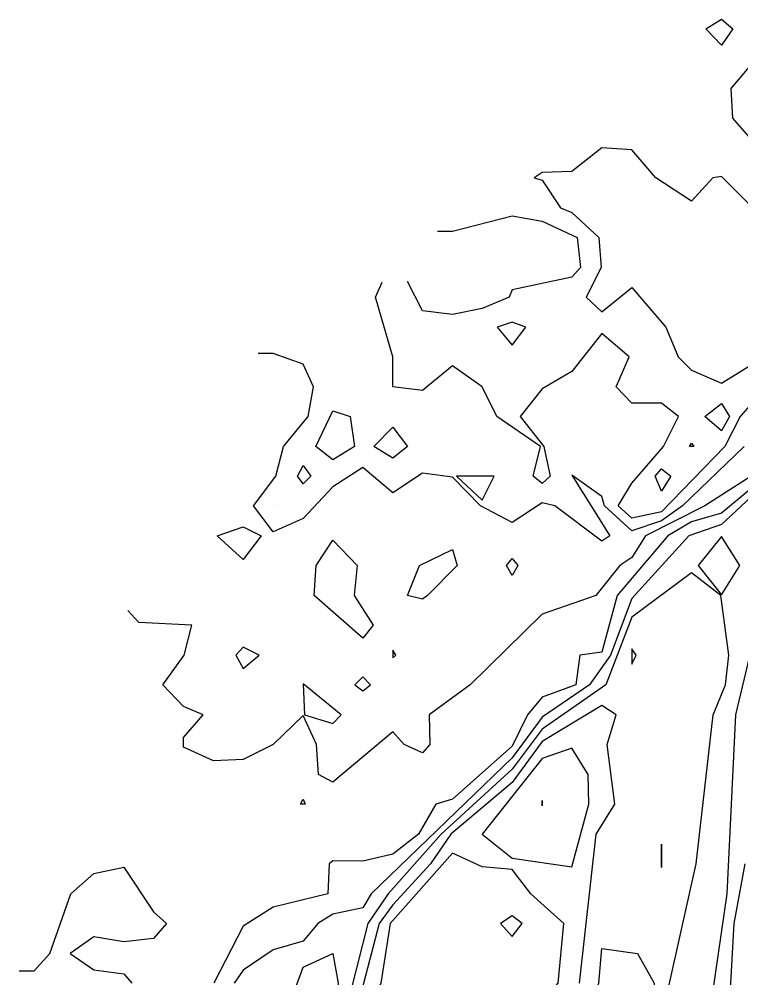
# Model space of a CAD drawing. Extents: x 2324165 to 2328366, y 427900 to 430978.
# Drawn here: x 2324175 to 2324744, y 428926 to 429682 of the extents above; entities that cross this region are included whole.
import ezdxf

# ---------------------------------------------------------------- set-up
doc = ezdxf.new("R2010")
doc.units = 0
doc.layers.add('contours', color=2, linetype='Continuous')

msp = doc.modelspace()

# ---------------------------------------------------------------- linework, layer by layer
at = {"layer": 'contours'}
for points in [[(2324736.9552, 429674.0905), (2324728.0381, 429661.1074), (2324715.9084, 429674.0908), (2324728.0384, 429681.6719), (2324736.9552, 429674.0905)], [(2324798.3939, 429603.6157), (2324775.1254, 429584.1086), (2324751.5814, 429587.3011), (2324737.0334, 429603.6164), (2324735.8629, 429627.1078), (2324751.5821, 429645.622), (2324798.3939, 429603.6157)], [(2324751.5808, 429534.2772), (2324728.0369, 429557.8023), (2324721.3215, 429556.6338), (2324704.4926, 429538.3043), (2324676.4619, 429556.6344), (2324657.4049, 429578.8535), (2324633.8608, 429580.3845), (2324610.3165, 429561.5897), (2324586.7724, 429560.8266), (2324580.6546, 429556.6355), (2324586.7724, 429554.7944), (2324601.3513, 429533.1439), (2324610.3162, 429529.3991), (2324631.5547, 429509.6522), (2324633.4141, 429486.1608), (2324621.4547, 429462.6695), (2324633.8593, 429451.1557), (2324657.4036, 429470.2322), (2324684.2137, 429439.1774), (2324694.0209, 429415.6859), (2324704.4911, 429405.2009), (2324728.035, 429395.0731), (2324751.5793, 429409.4185)], [(2324504.3676, 429514.7386), (2324516.1396, 429514.7384), (2324563.2279, 429526.7768), (2324586.772, 429522.53), (2324614.3774, 429509.6524), (2324617.0797, 429486.1609), (2324610.3156, 429478.4703), (2324563.2273, 429468.5457), (2324560.7464, 429462.6702), (2324539.683, 429453.8087), (2324516.1388, 429448.9441), (2324492.5948, 429451.8798), (2324480.823, 429474.9936)], [(2324763.4315, 429392.1938), (2324742.833, 429368.7026), (2324730.6984, 429345.2114), (2324680.9457, 429293.6966), (2324657.4015, 429288.642), (2324646.7842, 429298.2296), (2324657.4018, 429316.2137), (2324682.4208, 429345.212), (2324694.3244, 429368.7032), (2324680.9467, 429379.1736), (2324657.4026, 429379.3446), (2324645.184, 429392.1951), (2324655.2738, 429415.6864), (2324633.8591, 429434.0967), (2324610.3147, 429404.062), (2324586.7704, 429390.5836), (2324569.4407, 429368.7047), (2324588.0238, 429345.2131), (2324593.1266, 429321.7216), (2324586.7696, 429315.9542), (2324579.6788, 429321.7218), (2324585.6196, 429345.2131), (2324551.0064, 429368.7049), (2324539.6823, 429392.1195), (2324516.1384, 429408.5086), (2324492.5941, 429389.1277), (2324469.1342, 429392.1972), (2324469.2536, 429415.6886), (2324455.5696, 429462.6715), (2324460.8863, 429474.4171)], [(2324563.2267, 429424.8521), (2324573.8736, 429439.1787), (2324563.227, 429443.071), (2324551.2754, 429439.179), (2324563.2267, 429424.8521)], [(2324745.9956, 429345.2112), (2324697.4005, 429298.2291), (2324680.9456, 429286.6661), (2324657.4014, 429278.7482), (2324635.8276, 429298.2298), (2324633.8576, 429305.5925), (2324610.3137, 429322.5033), (2324640.1597, 429274.7384), (2324633.8572, 429270.4467), (2324596.9046, 429298.2302), (2324586.7694, 429300.6714), (2324563.2251, 429285.2975), (2324538.3451, 429298.2309), (2324516.1373, 429320.8491), (2324492.5933, 429324.1114), (2324469.049, 429308.4774), (2324445.5052, 429328.5084), (2324421.9609, 429313.2224), (2324398.4165, 429288.4911), (2324374.8723, 429277.7868), (2324359.2827, 429298.233), (2324376.968, 429321.7242), (2324382.9547, 429345.2155), (2324402.4253, 429368.7066), (2324406.6911, 429392.1979), (2324398.4179, 429409.9008), (2324374.8739, 429418.2782), (2324363.1019, 429418.2783)], [(2324734.4817, 429368.7027), (2324728.0346, 429357.3532), (2324714.8811, 429368.703), (2324728.0349, 429379.0893), (2324734.4817, 429368.7027)], [(2324439.0842, 429345.2148), (2324421.9611, 429334.7088), (2324408.5, 429345.2152), (2324421.9616, 429373.1715), (2324435.437, 429368.7062), (2324439.0842, 429345.2148)], [(2324480.7523, 429345.2143), (2324469.0493, 429335.8528), (2324454.2045, 429345.2146), (2324469.0496, 429360.1912), (2324480.7523, 429345.2143)], [(2324706.3356, 429345.2117), (2324703.0422, 429345.2117), (2324704.4904, 429347.6377), (2324706.3356, 429345.2117)], [(2324404.4242, 429321.7238), (2324398.4168, 429315.7619), (2324393.9709, 429321.724), (2324398.417, 429330.2072), (2324404.4242, 429321.7238)], [(2324751.4553, 429321.7198), (2324714.9469, 429298.2288), (2324668.2439, 429274.738), (2324657.4012, 429257.6888), (2324647.986, 429251.2469), (2324629.1103, 429227.7557), (2324586.7684, 429213.1301), (2324530.1938, 429157.2828), (2324497.6726, 429133.7918), (2324498.2475, 429110.3004), (2324492.5907, 429103.8102), (2324478.098, 429110.3007), (2324469.0468, 429120.3992), (2324421.9582, 429080.5938), (2324410.6328, 429086.8101), (2324408.887, 429110.3015), (2324398.4147, 429133.1879), (2324374.7738, 429110.3019), (2324351.3261, 429098.6298), (2324327.782, 429097.4891), (2324304.238, 429108.2267), (2324304.2381, 429115.8463), (2324319.7918, 429133.7939), (2324304.2384, 429140.3267), (2324288.0217, 429157.2856), (2324304.66, 429180.7768), (2324310.8105, 429204.2681), (2324268.9231, 429206.3926), (2324260.4743, 429216.0144)], [(2324775.1224, 429327.6066), (2324728.0337, 429283.5857), (2324702.3301, 429274.7376), (2324657.4008, 429225.4833), (2324640.7669, 429180.7729), (2324624.1481, 429157.2817), (2324586.7674, 429131.8924), (2324563.2229, 429099.9887), (2324452.0639, 428992.8441), (2324445.5011, 428981.6657), (2324421.957, 428976.7709), (2324410.1147, 428969.3532), (2324398.4126, 428955.5046), (2324374.8684, 428948.535), (2324351.3242, 428932.5159), (2324344.0385, 428922.3713)], [(2324539.6812, 429302.8448), (2324549.0343, 429321.7222), (2324519.3303, 429321.7225), (2324539.6812, 429302.8448)], [(2324688.143, 429321.7205), (2324680.9459, 429309.9859), (2324675.89, 429321.7207), (2324680.9461, 429327.562), (2324688.143, 429321.7205)], [(2324751.5782, 429312.1343), (2324728.0338, 429292.5399), (2324704.4897, 429285.7087), (2324685.9227, 429274.7378), (2324645.8804, 429227.7555), (2324633.8562, 429183.1143), (2324616.4505, 429180.7731), (2324613.3814, 429157.2818), (2324586.7676, 429147.6572), (2324575.213, 429133.7909), (2324563.2231, 429109.0793), (2324516.1344, 429067.2114), (2324502.9239, 429063.3176), (2324489.3874, 429039.8264), (2324469.0457, 429023.9921), (2324445.5015, 429018.3772), (2324421.9575, 429018.6686), (2324419.0578, 429016.3359), (2324417.8838, 428992.8445), (2324374.8688, 428982.2501), (2324351.3246, 428967.186), (2324328.0741, 428922.3715)], [(2324375.7667, 429298.2328), (2324375.7667, 429298.2328)], [(2324365.4885, 429274.7416), (2324351.328, 429256.0415), (2324330.6632, 429274.742), (2324351.3283, 429281.9255), (2324365.4885, 429274.7416)], [(2324453.7721, 429204.2664), (2324445.5036, 429194.2166), (2324407.1354, 429227.7583), (2324408.7201, 429251.2497), (2324421.9604, 429271.2303), (2324441.0195, 429251.2493), (2324438.7441, 429227.758), (2324453.7721, 429204.2664)], [(2324728.0331, 429228.19), (2324742.554, 429251.2458), (2324728.0336, 429274.1577), (2324709.7581, 429251.2462), (2324728.0331, 429228.19)], [(2324496.5951, 429227.7573), (2324492.5921, 429224.911), (2324480.7302, 429227.7575), (2324490.0704, 429251.2487), (2324516.1367, 429263.8327), (2324519.788, 429251.2484), (2324496.5951, 429227.7573)], [(2324567.6998, 429251.2478), (2324563.2246, 429243.4336), (2324558.6086, 429251.2479), (2324563.2248, 429256.7458), (2324567.6998, 429251.2478)], [(2324681.8598, 428898.8759), (2324708.1318, 429016.3325), (2324721.6478, 429133.7892), (2324731.3743, 429157.2804), (2324733.9754, 429180.7718), (2324727.563, 429227.7546), (2324704.4892, 429245.6728), (2324657.4006, 429210.6277), (2324637.0028, 429157.2815), (2324586.7673, 429122.3452), (2324563.2228, 429090.8981), (2324507.3098, 429039.8262), (2324465.5226, 428992.844), (2324449.553, 428969.3528), (2324431.5911, 428898.8789)], [(2324351.3269, 429170.2), (2324363.8898, 429180.7761), (2324351.3271, 429186.9313), (2324345.3635, 429180.7763), (2324351.3269, 429170.2)], [(2324657.4002, 429173.7483), (2324660.8904, 429180.7726), (2324657.4003, 429185.7739), (2324657.4002, 429173.7483)], [(2324469.0475, 429178.5864), (2324471.5443, 429180.7748), (2324469.0476, 429184.5474), (2324469.0475, 429178.5864)], [(2324718.9447, 428898.8755), (2324732.6717, 428992.8408), (2324739.3108, 429133.789), (2324751.5767, 429184.3089)], [(2324445.5031, 429152.519), (2324451.4754, 429157.2837), (2324445.5032, 429163.556), (2324439.1631, 429157.2839), (2324445.5031, 429152.519)], [(2324421.9587, 429126.8529), (2324428.3798, 429133.7926), (2324398.415, 429158.2641), (2324399.5468, 429133.7929), (2324421.9587, 429126.8529)], [(2324616.2926, 428922.3681), (2324629.5101, 429039.8248), (2324644.1497, 429063.316), (2324637.9338, 429110.2988), (2324645.1888, 429133.7901), (2324633.8557, 429140.9742), (2324586.7672, 429112.798), (2324563.2227, 429080.4887), (2324514.9575, 429039.8261), (2324498.9074, 429016.3349), (2324469.0452, 428984.018), (2324458.3067, 428969.3527), (2324439.9565, 428898.8788)], [(2324610.3101, 429013.8953), (2324623.6056, 429063.3162), (2324623.1978, 429086.8076), (2324610.3112, 429107.36), (2324586.767, 429099.2204), (2324539.6844, 429039.8258), (2324563.222, 429020.8501), (2324610.3101, 429013.8953)], [(2324400.1048, 429063.3188), (2324396.3552, 429063.3189), (2324398.4139, 429067.2229), (2324400.1048, 429063.3188)], [(2324586.7666, 429062.1456), (2324586.7666, 429066.1352), (2324586.7666, 429062.1456)], [(2324680.9424, 429013.3754), (2324680.9426, 429031.875), (2324680.9424, 429013.3754)], [(2324539.6759, 428847.439), (2324563.2202, 428869.1925), (2324578.6102, 428898.8772), (2324599.4194, 428922.3683), (2324603.8266, 428969.351), (2324577.7931, 428992.8426), (2324563.2219, 429011.9574), (2324539.6779, 429014.0193), (2324516.1339, 429024.7074), (2324467.0604, 428969.3526), (2324459.8163, 428922.3699), (2324449.855, 428898.8787), (2324455.4222, 428875.3872), (2324474.8133, 428851.8956), (2324516.1317, 428839.6927), (2324539.6759, 428847.439)], [(2324174.7435, 428932.1227), (2324186.5155, 428932.1225), (2324198.993, 428945.8643), (2324215.4659, 428992.8469), (2324233.6046, 429008.86), (2324257.1488, 429013.7004), (2324280.6924, 428978.6567), (2324290.7725, 428969.3546), (2324280.6922, 428957.4547), (2324257.1481, 428954.9621), (2324233.604, 428958.8441), (2324214.9763, 428945.8641), (2324233.6037, 428932.7618), (2324257.1478, 428929.8095), (2324263.5698, 428922.3722)], [(2324734.1666, 428898.8753), (2324738.1798, 428969.3494), (2324746.7967, 429016.332)], [(2324563.2213, 428959.2167), (2324571.1716, 428969.3513), (2324563.2215, 428975.3187), (2324553.9625, 428969.3516), (2324563.2213, 428959.2167)], [(2324423.2257, 428898.879), (2324421.9559, 428890.168), (2324398.4119, 428890.2987), (2324385.3917, 428898.8794), (2324398.4124, 428934.8878), (2324421.9566, 428945.8507), (2324426.0792, 428922.3703), (2324423.2257, 428898.879)], [(2324699.1496, 428875.3844), (2324680.9405, 428853.2955), (2324660.6602, 428875.3848), (2324657.3969, 428889.6708), (2324652.7926, 428875.3849), (2324633.8525, 428867.9422), (2324627.1332, 428875.3852), (2324621.6313, 428898.8767), (2324631.6037, 428922.3679), (2324633.8535, 428949.5979), (2324662.0087, 428945.8589), (2324675.1481, 428922.3674), (2324674.5091, 428898.876), (2324680.941, 428897.9947), (2324699.1496, 428875.3844)]]:
    msp.add_lwpolyline(points, dxfattribs=at)

doc.saveas('drawing.dxf')
